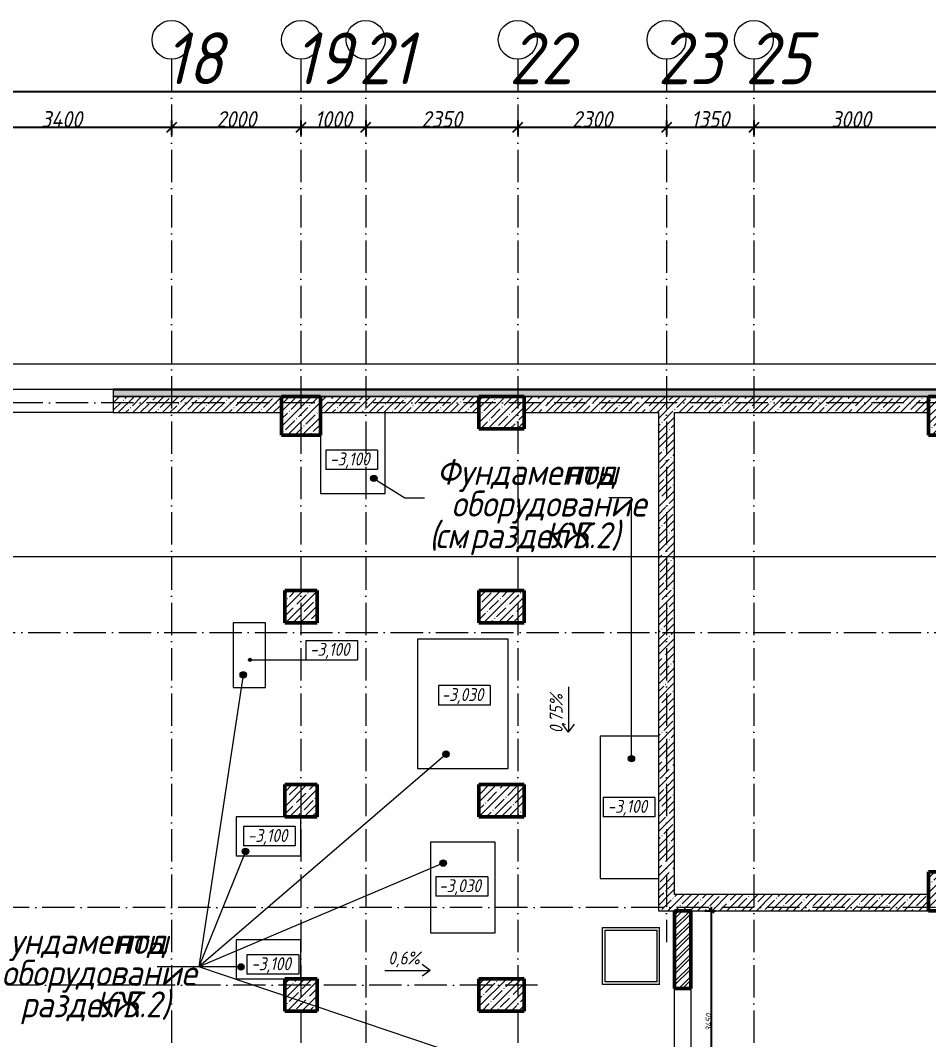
# Model space of a CAD drawing. Header units: millimetres. Extents: x -12989 to 629078, y -109036 to 555275.
# Drawn here: x 538253 to 552289, y 503868 to 519621 of the extents above; entities that cross this region are included whole.
import ezdxf

# ---------------------------------------------------------------- set-up
doc = ezdxf.new("R2010")
doc.units = ezdxf.units.MM
doc.linetypes.add('50_200_ШТРИХ_1Т_ш5_п1_п1_', pattern=[700, 500, -100, 0, -100])
for name, color, linetype, lineweight in [('A-____-____-DIMS', 7, 'Continuous', 9), ('A-FLOR-____-OTLN', 7, 'Continuous', 9), ('A-WALL-____-MCUT', 7, 'Continuous', 13), ('A-WALL-____-MCUT-1', 7, 'Continuous', 9), ('A-WALL-____-MCUT-2', 7, 'Continuous', 50), ('A-WALL-____-MCUT-3', 7, 'Continuous', 9), ('A-WALL-____-OTLN', 7, 'Continuous', 9), ('A-WALL-____-PATT-1', 7, 'Continuous', 9), ('A-WALL-FNSH-MCUT-1', 7, 'Continuous', 9), ('G-____-____-DIMS', 7, 'Continuous', 9), ('G-____-____-TEXT', 7, 'Continuous', 9), ('S-COLS-____-MCUT', 7, 'Continuous', 50), ('S-COLS-____-OTLN', 7, 'Continuous', 9), ('S-GRID-____-IDEN', 7, 'Continuous', 9), ('S-GRID-____-OTLN-1', 7, '50_200_ШТРИХ_1Т_ш5_п1_п1_', 9)]:
    doc.layers.add(name, color=color, linetype=linetype, lineweight=lineweight)
for name, color, linetype, lineweight, true_color in [('A-WALL-____-OTLN-1', 7, 'Continuous', 9, 0x800000), ('A-WALL-____-PATT-2', 7, 'Continuous', 9, 0x787878), ('G-____-____-SYMB-1', 9, 'Continuous', 9, 0x808080)]:
    doc.layers.add(name, color=color, linetype=linetype, lineweight=lineweight, true_color=true_color)
doc.styles.add('ISOCPEUR_I', font='isocpeui.ttf', dxfattribs={"width": 0.9, "height": 2.5})
doc.styles.add('ISOCPEUR_I_2', font='isocpeui.ttf', dxfattribs={"width": 0.85, "height": 2.3})
doc.styles.add('ISOCPEUR_I_3', font='isocpeui.ttf', dxfattribs={"width": 0.85, "height": 2.2})
doc.styles.add('ISOCPEUR_I_7', font='isocpeui.ttf', dxfattribs={"width": 0.9, "height": 90})
doc.styles.add('ISOCPEUR_I_9', font='isocpeui.ttf', dxfattribs={"width": 0.9, "height": 250})
doc.dimstyles.new('ISO-1_8_0_9К_СРЕДНИЙ_Кладочные', dxfattribs={"dimscale": 304.8, "dimtxt": 89.638306, "dimasz": 0.246063, "dimexe": 0.19685, "dimexo": 0, "dimgap": 0, "dimtad": 1, "dimdec": 3, "dimrnd": 0.001, "dimdsep": 46, "dimtxsty": 'ISOCPEUR_I_7', "dimblk1": 'OBLIQUE', "dimblk2": 'OBLIQUE', "dimsah": 1, "dimcen": 0.09, "dimdle": 0.19685, "dimazin": 0, "dimtfac": 1, "dimtdec": 4, "dimtix": 1, "dimtmove": 2, "dimatfit": 3, "dimfxl": 1, "dimtvp": 1, "dimtolj": 1, "dimtzin": 0, "dimarcsym": 2})
doc.dimstyles.new('ISO-2_5_0_9К_БОЛЬШОЙ_ОСИ', dxfattribs={"dimscale": 304.8, "dimtxt": 248.995294, "dimasz": 0.492126, "dimexe": 0.393701, "dimexo": 0, "dimgap": 0, "dimtad": 1, "dimdec": 0, "dimzin": 0, "dimdsep": 46, "dimtxsty": 'ISOCPEUR_I_9', "dimblk1": 'OBLIQUE', "dimblk2": 'OBLIQUE', "dimsah": 1, "dimcen": 0.09, "dimdle": 0.393701, "dimazin": 0, "dimtfac": 1, "dimtdec": 4, "dimtix": 1, "dimtmove": 0, "dimatfit": 3, "dimfxl": 1, "dimtvp": 1, "dimtolj": 1, "dimtzin": 0, "dimarcsym": 2})
doc.dimstyles.new('ISO-2_5_0_9К_БОЛЬШОЙ_ОСИ_2', dxfattribs={"dimscale": 304.8, "dimtxt": 248.995294, "dimasz": 0.492126, "dimexe": 0.393701, "dimexo": 0, "dimgap": 0, "dimtad": 1, "dimdec": 0, "dimzin": 0, "dimdsep": 46, "dimtxsty": 'ISOCPEUR_I_9', "dimblk1": 'OBLIQUE', "dimblk2": 'OBLIQUE', "dimsah": 1, "dimcen": 0.09, "dimdle": 0.393701, "dimazin": 0, "dimtfac": 1, "dimtdec": 4, "dimtix": 1, "dimtmove": 2, "dimatfit": 3, "dimfxl": 1, "dimtvp": 1, "dimtolj": 1, "dimtzin": 0, "dimarcsym": 2})
pattern_1 = [(45, (513638.8, 428127.92), (-114.04925, 114.04925), []), (45, (513752.85, 428127.92), (-114.04925, 114.04925), [201.612, -40.322, 3.353, -36.97])]

# ---------------------------------------------------------------- blocks, each defined once
blk = doc.blocks.new('BSC_Колонна _Прямоугольная - 500х700-V4-АР1_Кладочный план подвала в осях 1-64_Ю-ЯЯ')
at = {"layer": 'S-COLS-____-OTLN'}
h = blk.add_hatch(dxfattribs=at)
h.set_pattern_fill('FP_9', color=256, style=0, pattern_type=2)
h.set_pattern_definition([(315, (-85431.04, 32050), (114.04925, 114.04925), []), (315, (-85431.04, 31935.95), (114.04925, 114.04925), [201.613, -40.323, 3.353, -36.97])])
h.paths.add_polyline_path([(-250, 350), (-250, -350), (250, -350), (250, 350)], flags=0)
at = {"layer": 'S-COLS-____-MCUT'}
for p, q in [((250, 350), (-250, 350)), ((-250, 350), (-250, -350)), ((250, -350), (250, 350)), ((-250, -350), (250, -350))]:
    blk.add_line(p, q, dxfattribs=at)
blk = doc.blocks.new('BSC_Колонна _Прямоугольная - 500х700-V65-АР1_Кладочный план подвала в осях 1-64_Ю-ЯЯ')
at = {"layer": 'S-COLS-____-OTLN'}
h = blk.add_hatch(dxfattribs=at)
h.set_pattern_fill('FP_79', color=256, style=0, pattern_type=2)
h.set_pattern_definition([(315, (-76431.04, 32050), (114.04925, 114.04925), []), (315, (-76431.04, 31935.95), (114.04925, 114.04925), [201.613, -40.323, 3.353, -36.97])])
h.paths.add_polyline_path([(-250, 250), (-250, -350), (250, -350), (250, 350), (-250, 350)], flags=0)
at = {"layer": 'S-COLS-____-MCUT'}
for p, q in [((250, 350), (-250, 350)), ((-250, 350), (-250, -350)), ((250, -350), (250, 350)), ((-250, -350), (250, -350))]:
    blk.add_line(p, q, dxfattribs=at)
blk = doc.blocks.new('BSC_Колонна _Прямоугольная - 500х700-V66-АР1_Кладочный план подвала в осях 1-64_Ю-ЯЯ')
at = {"layer": 'S-COLS-____-OTLN'}
h = blk.add_hatch(dxfattribs=at)
h.set_pattern_fill('FP_80', color=256, style=0, pattern_type=2)
h.set_pattern_definition([(315, (-79431.04, 32050), (114.04925, 114.04925), []), (315, (-79431.04, 31935.95), (114.04925, 114.04925), [201.613, -40.323, 3.353, -36.97])])
h.paths.add_polyline_path([(-250, 350), (-250, -350), (250, -350), (250, 350)], flags=0)
at = {"layer": 'S-COLS-____-MCUT'}
for p, q in [((250, 350), (-250, 350)), ((-250, 350), (-250, -350)), ((250, -350), (250, 350)), ((-250, -350), (250, -350))]:
    blk.add_line(p, q, dxfattribs=at)
blk = doc.blocks.new('BSC_Колонна _Прямоугольная - 500х700-V67-АР1_Кладочный план подвала в осях 1-64_Ю-ЯЯ')
at = {"layer": 'S-COLS-____-OTLN'}
h = blk.add_hatch(dxfattribs=at)
h.set_pattern_fill('FP_81', color=256, style=0, pattern_type=2)
h.set_pattern_definition([(315, (-82431.04, 32050), (114.04925, 114.04925), []), (315, (-82431.04, 31935.95), (114.04925, 114.04925), [201.613, -40.323, 3.353, -36.97])])
h.paths.add_polyline_path([(-250, 350), (-250, -350), (250, -350), (250, 350)], flags=0)
at = {"layer": 'S-COLS-____-MCUT'}
for p, q in [((250, 350), (-250, 350)), ((-250, 350), (-250, -350)), ((250, -350), (250, 350)), ((-250, -350), (250, -350))]:
    blk.add_line(p, q, dxfattribs=at)
blk = doc.blocks.new('BSC_Колонна _Прямоугольная - 600х600-V71-АР1_Кладочный план подвала в осях 1-64_Ю-ЯЯ')
at = {"layer": 'S-COLS-____-OTLN'}
h = blk.add_hatch(dxfattribs=at)
h.set_pattern_fill('FP_86', color=256, style=0, pattern_type=2)
h.set_pattern_definition([(45, (-38950, -85381.04), (-114.04925, 114.04925), []), (45, (-38835.95, -85381.04), (-114.04925, 114.04925), [201.613, -40.323, 3.353, -36.97])])
h.paths.add_polyline_path([(-300, -300), (300, -300), (300, 300), (-300, 300)], flags=0)
at = {"layer": 'S-COLS-____-MCUT'}
for p, q in [((300, 300), (-300, 300)), ((-300, 300), (-300, -300)), ((300, -300), (300, 300)), ((-300, -300), (300, -300))]:
    blk.add_line(p, q, dxfattribs=at)
blk = doc.blocks.new('BSC_Колонна _Прямоугольная - 600х600-V75-АР1_Кладочный план подвала в осях 1-64_Ю-ЯЯ')
at = {"layer": 'S-COLS-____-OTLN'}
h = blk.add_hatch(dxfattribs=at)
h.set_pattern_fill('FP_90', color=256, style=0, pattern_type=2)
h.set_pattern_definition([(45, (-38950, -78031.04), (-114.04925, 114.04925), []), (45, (-38835.95, -78031.04), (-114.04925, 114.04925), [201.613, -40.323, 3.353, -36.97])])
h.paths.add_polyline_path([(-300, -300), (300, -300), (300, 300), (-300, 300)], flags=0)
at = {"layer": 'S-COLS-____-MCUT'}
for p, q in [((300, 300), (-300, 300)), ((-300, 300), (-300, -300)), ((300, -300), (300, 300)), ((-300, -300), (300, -300))]:
    blk.add_line(p, q, dxfattribs=at)
blk = doc.blocks.new('BSC_Колонна _Прямоугольная - 500х500-V176-АР1_Кладочный план подвала в осях 1-64_Ю-ЯЯ')
at = {"layer": 'S-COLS-____-OTLN'}
h = blk.add_hatch(dxfattribs=at)
h.set_pattern_fill('FP_195', color=256, style=0, pattern_type=2)
h.set_pattern_definition([(45, (-28950, -82431.04), (-114.04925, 114.04925), []), (45, (-28835.95, -82431.04), (-114.04925, 114.04925), [201.613, -40.323, 3.353, -36.97])])
h.paths.add_polyline_path([(-250, -250), (250, -250), (250, 250), (-250, 250)], flags=0)
at = {"layer": 'S-COLS-____-MCUT'}
for p, q in [((250, 250), (-250, 250)), ((-250, 250), (-250, -250)), ((250, -250), (250, 250)), ((-250, -250), (250, -250))]:
    blk.add_line(p, q, dxfattribs=at)
blk = doc.blocks.new('Ось сетки - Круг_Ø6_00__ISO-2_5_0_9K_-25732049-АР1_Кладочный план подвала в осях 1-64_Ю-ЯЯ')
at = {"layer": 'S-GRID-____-IDEN'}
blk.add_circle((0, 0), 3, dxfattribs=at)
blk = doc.blocks.new('_Oblique')
at = {"color": 0, "linetype": 'ByBlock', "lineweight": -2}
blk.add_line((-0.5, -0.5), (0.5, 0.5), dxfattribs=at)
blk = doc.blocks.new('*D6557')
at = {"layer": 'A-____-____-DIMS', "color": 0, "lineweight": -2, "transparency": 16777216}
for p, q in [((537069, 517968), (540709, 517968)), ((537189, 518074), (537189, 517848)), ((540589, 518074), (540589, 517848))]:
    blk.add_line(p, q, dxfattribs=at)
at = {"layer": 'Defpoints', "color": 0, "transparency": 16777216}
for p in [(537189, 518074), (540589, 518074), (540589, 517968)]:
    blk.add_point(p, dxfattribs=at)
at = {"layer": 'A-____-____-DIMS', "color": 0, "lineweight": -2, "transparency": 16777216, "xscale": 150, "yscale": 150, "zscale": 150, "rotation": 180}
blk.add_blockref('_Oblique', (537189, 517968), dxfattribs=at)
at = {"layer": 'A-____-____-DIMS', "color": 0, "lineweight": -2, "transparency": 16777216, "xscale": 150, "yscale": 150, "zscale": 150}
blk.add_blockref('_Oblique', (540589, 517968), dxfattribs=at)
at = {"layer": 'A-____-____-DIMS', "color": 0, "transparency": 16777216, "insert": (538889, 518093), "char_height": 250, "width": 781.46, "attachment_point": 5, "style": 'ISOCPEUR_I_9'}
blk.add_mtext('\\A1;3400', dxfattribs=at)
blk = doc.blocks.new('*D6558')
at = {"layer": 'A-____-____-DIMS', "color": 0, "lineweight": -2, "transparency": 16777216}
for p, q in [((540469, 517968), (542709, 517968)), ((540589, 518074), (540589, 517848)), ((542589, 518074), (542589, 517848))]:
    blk.add_line(p, q, dxfattribs=at)
at = {"layer": 'Defpoints', "color": 0, "transparency": 16777216}
for p in [(540589, 518074), (542589, 518074), (542589, 517968)]:
    blk.add_point(p, dxfattribs=at)
at = {"layer": 'A-____-____-DIMS', "color": 0, "lineweight": -2, "transparency": 16777216, "xscale": 150, "yscale": 150, "zscale": 150, "rotation": 180}
blk.add_blockref('_Oblique', (540589, 517968), dxfattribs=at)
at = {"layer": 'A-____-____-DIMS', "color": 0, "lineweight": -2, "transparency": 16777216, "xscale": 150, "yscale": 150, "zscale": 150}
blk.add_blockref('_Oblique', (542589, 517968), dxfattribs=at)
at = {"layer": 'A-____-____-DIMS', "color": 0, "transparency": 16777216, "insert": (541589, 518093), "char_height": 250, "width": 758.48, "attachment_point": 5, "style": 'ISOCPEUR_I_9'}
blk.add_mtext('\\A1;2000', dxfattribs=at)
blk = doc.blocks.new('*D6559')
at = {"layer": 'A-____-____-DIMS', "color": 0, "lineweight": -2, "transparency": 16777216}
for p, q in [((542469, 517968), (543709, 517968)), ((542589, 518074), (542589, 517848)), ((543589, 518074), (543589, 517848))]:
    blk.add_line(p, q, dxfattribs=at)
at = {"layer": 'Defpoints', "color": 0, "transparency": 16777216}
for p in [(542589, 518074), (543589, 518074), (543589, 517968)]:
    blk.add_point(p, dxfattribs=at)
at = {"layer": 'A-____-____-DIMS', "color": 0, "lineweight": -2, "transparency": 16777216, "xscale": 150, "yscale": 150, "zscale": 150, "rotation": 180}
blk.add_blockref('_Oblique', (542589, 517968), dxfattribs=at)
at = {"layer": 'A-____-____-DIMS', "color": 0, "lineweight": -2, "transparency": 16777216, "xscale": 150, "yscale": 150, "zscale": 150}
blk.add_blockref('_Oblique', (543589, 517968), dxfattribs=at)
at = {"layer": 'A-____-____-DIMS', "color": 0, "transparency": 16777216, "insert": (543089, 518093), "char_height": 250, "width": 701.02, "attachment_point": 5, "style": 'ISOCPEUR_I_9'}
blk.add_mtext('\\A1;1000', dxfattribs=at)
blk = doc.blocks.new('*D6560')
at = {"layer": 'A-____-____-DIMS', "color": 0, "lineweight": -2, "transparency": 16777216}
for p, q in [((543469, 517968), (546059, 517968)), ((543589, 518074), (543589, 517848)), ((545939, 518074), (545939, 517848))]:
    blk.add_line(p, q, dxfattribs=at)
at = {"layer": 'Defpoints', "color": 0, "transparency": 16777216}
for p in [(543589, 518074), (545939, 518074), (545939, 517968)]:
    blk.add_point(p, dxfattribs=at)
at = {"layer": 'A-____-____-DIMS', "color": 0, "lineweight": -2, "transparency": 16777216, "xscale": 150, "yscale": 150, "zscale": 150, "rotation": 180}
blk.add_blockref('_Oblique', (543589, 517968), dxfattribs=at)
at = {"layer": 'A-____-____-DIMS', "color": 0, "lineweight": -2, "transparency": 16777216, "xscale": 150, "yscale": 150, "zscale": 150}
blk.add_blockref('_Oblique', (545939, 517968), dxfattribs=at)
at = {"layer": 'A-____-____-DIMS', "color": 0, "transparency": 16777216, "insert": (544764, 518093), "char_height": 250, "width": 758.48, "attachment_point": 5, "style": 'ISOCPEUR_I_9'}
blk.add_mtext('\\A1;2350', dxfattribs=at)
blk = doc.blocks.new('*D6561')
at = {"layer": 'A-____-____-DIMS', "color": 0, "lineweight": -2, "transparency": 16777216}
for p, q in [((545819, 517968), (548359, 517968)), ((545939, 518074), (545939, 517848)), ((548239, 518074), (548239, 517848))]:
    blk.add_line(p, q, dxfattribs=at)
at = {"layer": 'Defpoints', "color": 0, "transparency": 16777216}
for p in [(545939, 518074), (548239, 518074), (548239, 517968)]:
    blk.add_point(p, dxfattribs=at)
at = {"layer": 'A-____-____-DIMS', "color": 0, "lineweight": -2, "transparency": 16777216, "xscale": 150, "yscale": 150, "zscale": 150, "rotation": 180}
blk.add_blockref('_Oblique', (545939, 517968), dxfattribs=at)
at = {"layer": 'A-____-____-DIMS', "color": 0, "lineweight": -2, "transparency": 16777216, "xscale": 150, "yscale": 150, "zscale": 150}
blk.add_blockref('_Oblique', (548239, 517968), dxfattribs=at)
at = {"layer": 'A-____-____-DIMS', "color": 0, "transparency": 16777216, "insert": (547089, 518093), "char_height": 250, "width": 758.48, "attachment_point": 5, "style": 'ISOCPEUR_I_9'}
blk.add_mtext('\\A1;2300', dxfattribs=at)
blk = doc.blocks.new('*D6562')
at = {"layer": 'A-____-____-DIMS', "color": 0, "lineweight": -2, "transparency": 16777216}
for p, q in [((548119, 517968), (549709, 517968)), ((548239, 518074), (548239, 517848)), ((549589, 518074), (549589, 517848))]:
    blk.add_line(p, q, dxfattribs=at)
at = {"layer": 'Defpoints', "color": 0, "transparency": 16777216}
for p in [(548239, 518074), (549589, 518074), (549589, 517968)]:
    blk.add_point(p, dxfattribs=at)
at = {"layer": 'A-____-____-DIMS', "color": 0, "lineweight": -2, "transparency": 16777216, "xscale": 150, "yscale": 150, "zscale": 150, "rotation": 180}
blk.add_blockref('_Oblique', (548239, 517968), dxfattribs=at)
at = {"layer": 'A-____-____-DIMS', "color": 0, "lineweight": -2, "transparency": 16777216, "xscale": 150, "yscale": 150, "zscale": 150}
blk.add_blockref('_Oblique', (549589, 517968), dxfattribs=at)
at = {"layer": 'A-____-____-DIMS', "color": 0, "transparency": 16777216, "insert": (548914, 518093), "char_height": 250, "width": 701.02, "attachment_point": 5, "style": 'ISOCPEUR_I_9'}
blk.add_mtext('\\A1;1350', dxfattribs=at)
blk = doc.blocks.new('*D6563')
at = {"layer": 'A-____-____-DIMS', "color": 0, "lineweight": -2, "transparency": 16777216}
for p, q in [((549469, 517968), (552709, 517968)), ((549589, 518074), (549589, 517848)), ((552589, 518074), (552589, 517848))]:
    blk.add_line(p, q, dxfattribs=at)
at = {"layer": 'Defpoints', "color": 0, "transparency": 16777216}
for p in [(549589, 518074), (552589, 518074), (552589, 517968)]:
    blk.add_point(p, dxfattribs=at)
at = {"layer": 'A-____-____-DIMS', "color": 0, "lineweight": -2, "transparency": 16777216, "xscale": 150, "yscale": 150, "zscale": 150, "rotation": 180}
blk.add_blockref('_Oblique', (549589, 517968), dxfattribs=at)
at = {"layer": 'A-____-____-DIMS', "color": 0, "lineweight": -2, "transparency": 16777216, "xscale": 150, "yscale": 150, "zscale": 150}
blk.add_blockref('_Oblique', (552589, 517968), dxfattribs=at)
at = {"layer": 'A-____-____-DIMS', "color": 0, "transparency": 16777216, "insert": (551089, 518093), "char_height": 250, "width": 758.48, "attachment_point": 5, "style": 'ISOCPEUR_I_9'}
blk.add_mtext('\\A1;3000', dxfattribs=at)
blk = doc.blocks.new('*D6587')
at = {"layer": 'A-____-____-DIMS', "color": 0, "lineweight": -2, "transparency": 16777216}
for p, q in [((511289, 518627), (511289, 518401)), ((614789, 518627), (614789, 518401)), ((511169, 518521), (562522, 518521)), ((614909, 518521), (563401, 518521))]:
    blk.add_line(p, q, dxfattribs=at)
at = {"layer": 'Defpoints', "color": 0, "transparency": 16777216}
for p in [(511289, 518627), (614789, 518627), (614789, 518521)]:
    blk.add_point(p, dxfattribs=at)
at = {"layer": 'A-____-____-DIMS', "color": 0, "lineweight": -2, "transparency": 16777216, "xscale": 150, "yscale": 150, "zscale": 150, "rotation": 180}
blk.add_blockref('_Oblique', (511289, 518521), dxfattribs=at)
at = {"layer": 'A-____-____-DIMS', "color": 0, "lineweight": -2, "transparency": 16777216, "xscale": 150, "yscale": 150, "zscale": 150}
blk.add_blockref('_Oblique', (614789, 518521), dxfattribs=at)
at = {"layer": 'A-____-____-DIMS', "color": 0, "transparency": 16777216, "insert": (562422, 518847), "char_height": 250, "width": 1080.26, "attachment_point": 1, "line_spacing_factor": 1.149209, "style": 'ISOCPEUR_I_9'}
blk.add_mtext('\\A1;103500', dxfattribs=at)
blk = doc.blocks.new('*D6674')
at = {"layer": 'A-____-____-DIMS', "color": 0, "lineweight": -2, "transparency": 16777216}
for p, q in [((548829, 505859), (548995, 505859)), ((548935, 502349), (548935, 505919)), ((548364, 502409), (548995, 502409))]:
    blk.add_line(p, q, dxfattribs=at)
at = {"layer": 'Defpoints', "color": 0, "transparency": 16777216}
for p in [(548829, 505859), (548935, 505859), (548364, 502409)]:
    blk.add_point(p, dxfattribs=at)
at = {"layer": 'A-____-____-DIMS', "color": 0, "lineweight": -2, "transparency": 16777216, "xscale": 75, "yscale": 75, "zscale": 75}
for p, rotation in [((548935, 505859), 90), ((548935, 502409), 270)]:
    blk.add_blockref('_Oblique', p, dxfattribs=dict(at, rotation=rotation))
at = {"layer": 'A-____-____-DIMS', "color": 0, "transparency": 16777216, "insert": (548890, 504134), "char_height": 90, "width": 562.65, "attachment_point": 5, "rotation": 90, "style": 'ISOCPEUR_I_7'}
blk.add_mtext('\\A1;3450', dxfattribs=at)
blk = doc.blocks.new('Высотные отметки - 9_5х3_5_h_-17668430-АР1_Кладочный план подвала в осях 1-64_Ю-ЯЯ')
at = {"layer": 'G-____-____-DIMS'}
for p, q in [((-4, 3), (-4, 0)), ((4, 3), (-4, 3)), ((4, 3), (4, 0)), ((4, 0), (-4, 0))]:
    blk.add_line(p, q, dxfattribs=at)

msp = doc.modelspace()

# ---------------------------------------------------------------- hatches: boundary and pattern name
at = {"layer": 'A-WALL-____-PATT-1'}
h = msp.add_hatch(dxfattribs=at)
h.set_pattern_fill('FP_54', color=256, style=0, pattern_type=2)
h.set_pattern_definition([(0, (513638.804, 428127.92), (120.967, 69.841), [80.645, -161.29]), (120, (513638.804, 428127.92), (-120.96808, 69.84086), [80.645, -161.29]), (60, (513638.804, 428127.92), (-8e-05, 139.68186), [0, -161.29, 80.645, 0])])
h.paths.add_polyline_path([(614890.8036, 513810.9591), (614890.8036, 513910.9591), (539688.8036, 513910.9591), (539688.8036, 513810.9591), (614888.8036, 513810.9591)], flags=0)
h.paths.add_polyline_path([(538088.8036, 513810.9591), (538088.8036, 513910.9591), (511186.8036, 513910.9591), (511186.8036, 513810.9591), (534834.3188, 513810.9591)], flags=0)
h = msp.add_hatch(dxfattribs=at)
h.set_pattern_fill('FP_1', color=256, style=0, pattern_type=2)
h.set_pattern_definition(pattern_1)
h.paths.add_polyline_path([(542288.8036, 513558.9591), (542288.8036, 513808.9591), (539688.8036, 513808.9591), (539688.8036, 513558.9591), (541904.1862, 513558.9591)], flags=0)
h.paths.add_polyline_path([(537338.8036, 513558.9591), (538088.8036, 513558.9591), (538088.8036, 513808.9591), (537338.8036, 513808.9591)], flags=0)
h = msp.add_hatch(dxfattribs=at)
h.set_pattern_fill('FP_1', color=256, style=0, pattern_type=2)
h.set_pattern_definition(pattern_1)
h.paths.add_polyline_path([(542888.8036, 513558.9591), (545338.8036, 513558.9591), (545338.8036, 513808.9591), (542888.8036, 513808.9591)], flags=0)
h = msp.add_hatch(dxfattribs=at)
h.set_pattern_fill('FP_1', color=256, style=0, pattern_type=2)
h.set_pattern_definition(pattern_1)
h.paths.add_polyline_path([(548113.8036, 513558.9591), (548113.8036, 513808.9591), (546038.8036, 513808.9591), (546038.8036, 513558.9591)], flags=0)
h = msp.add_hatch(dxfattribs=at)
h.set_pattern_fill('FP_1', color=256, style=0, pattern_type=2)
h.set_pattern_definition(pattern_1)
h.paths.add_polyline_path([(548363.8036, 506108.9591), (548363.8036, 513808.9591), (548113.8036, 513808.9591), (548113.8036, 506108.9591)], flags=0)
h = msp.add_hatch(dxfattribs=at)
h.set_pattern_fill('FP_1', color=256, style=0, pattern_type=2)
h.set_pattern_definition(pattern_1)
h.paths.add_polyline_path([(548363.8036, 513558.9591), (552288.8036, 513558.9591), (552288.8036, 513808.9591), (548363.8036, 513808.9591)], flags=0)
h = msp.add_hatch(dxfattribs=at)
h.set_pattern_fill('FP_1', color=256, style=0, pattern_type=2)
h.set_pattern_definition(pattern_1)
h.paths.add_polyline_path([(552288.8036, 505858.9591), (552288.8036, 506108.9591), (548113.8036, 506108.9591), (548113.8036, 505858.9591), (548974.0536, 505858.9591)], flags=0)
at = {"layer": 'A-WALL-____-PATT-2'}
h = msp.add_hatch(dxfattribs=at)
h.set_pattern_fill('FP_53', color=256, style=0, pattern_type=2)
h.set_pattern_definition([(45, (513638.8, 428127.92), (-85.53659, 85.53659), []), (45, (513695.83, 428127.92), (-85.53659, 85.53659), [])])
h.paths.add_polyline_path([(548363.8036, 502408.9591), (548613.8036, 502408.9591), (548613.8036, 503558.9591), (548363.8036, 503558.9591)], flags=0)
h.paths.add_polyline_path([(548613.8036, 504658.9591), (548613.8036, 505858.9591), (548363.8036, 505858.9591), (548363.8036, 504658.9591)], flags=0)
at = {"layer": 'G-____-____-DIMS'}
h = msp.add_hatch(color=256, dxfattribs=at)
edge = h.paths.add_edge_path(flags=0)
edge.add_arc((541800.6688, 509737.7716), 25, 0, 360)
at = {"layer": 'G-____-____-TEXT'}
h = msp.add_hatch(color=256, dxfattribs=at)
edge = h.paths.add_edge_path(flags=0)
edge.add_arc((543715.864, 512542.8279), 50, 0, 360)
h = msp.add_hatch(color=256, dxfattribs=at)
edge = h.paths.add_edge_path(flags=0)
edge.add_arc((541697.17, 509504.6699), 50, 0, 360)
h = msp.add_hatch(color=256, dxfattribs=at)
edge = h.paths.add_edge_path(flags=0)
edge.add_arc((544830.3218, 508279.1698), 50, 0, 360)
h = msp.add_hatch(color=256, dxfattribs=at)
edge = h.paths.add_edge_path(flags=0)
edge.add_arc((547695.7281, 508209.9416), 50, 0, 360)
h = msp.add_hatch(color=256, dxfattribs=at)
edge = h.paths.add_edge_path(flags=0)
edge.add_arc((541731.6285, 506777.4022), 50, 0, 360)
h = msp.add_hatch(color=256, dxfattribs=at)
edge = h.paths.add_edge_path(flags=0)
edge.add_arc((544787.1896, 506596.8991), 50, 0, 360)
h = msp.add_hatch(color=256, dxfattribs=at)
edge = h.paths.add_edge_path(flags=0)
edge.add_arc((541662.0679, 504990.782), 50, 0, 360)
at = {"layer": 'S-COLS-____-OTLN'}
h = msp.add_hatch(dxfattribs=at)
h.set_pattern_fill('FP_1', color=256, style=0, pattern_type=2)
h.set_pattern_definition(pattern_1)
h.paths.add_polyline_path([(542288.8036, 513208.9591), (542888.8036, 513208.9591), (542888.8036, 513808.9591), (542288.8036, 513808.9591)], flags=0)
h = msp.add_hatch(dxfattribs=at)
h.set_pattern_fill('FP_1', color=256, style=0, pattern_type=2)
h.set_pattern_definition(pattern_1)
h.paths.add_polyline_path([(542338.8036, 507308.9591), (542838.8036, 507308.9591), (542838.8036, 507808.9591), (542338.8036, 507808.9591)], flags=0)
h = msp.add_hatch(dxfattribs=at)
h.set_pattern_fill('FP_1', color=256, style=0, pattern_type=2)
h.set_pattern_definition(pattern_1)
h.paths.add_polyline_path([(542338.8036, 504308.9591), (542838.8036, 504308.9591), (542838.8036, 504808.9591), (542338.8036, 504808.9591), (542338.8036, 504725.9971)], flags=0)

# ---------------------------------------------------------------- linework, layer by layer
at = {"layer": 'A-FLOR-____-OTLN'}
for p, q in [((563788.8036, 514308.9591), (510688.8036, 514308.9591)), ((543888.8036, 512308.9591), (543888.8036, 513558.9591)), ((542888.8036, 513208.9591), (542888.8036, 512308.9591)), ((542888.8036, 512308.9591), (543888.8036, 512308.9591)), ((542038.8036, 510308.9591), (541538.8036, 510308.9591)), ((541538.8036, 510308.9591), (541538.8036, 509308.9591)), ((542038.8036, 509308.9591), (542038.8036, 510308.9591)), ((544388.8036, 510058.9591), (544388.8036, 508058.9591)), ((545788.8036, 510058.9591), (544388.8036, 510058.9591)), ((545788.8036, 508058.9591), (545788.8036, 510058.9591)), ((541538.8036, 509308.9591), (542038.8036, 509308.9591)), ((548113.8036, 508558.9591), (547213.8036, 508558.9591)), ((547213.8036, 508558.9591), (547213.8036, 506358.9591)), ((544388.8036, 508058.9591), (545788.8036, 508058.9591)), ((542338.8036, 507308.9591), (541588.8036, 507308.9591)), ((541588.8036, 507308.9591), (541588.8036, 506708.9591)), ((542588.8036, 506708.9591), (542588.8036, 507308.9591)), ((544588.8036, 506918.9591), (544588.8036, 505518.9591)), ((545588.8036, 506918.9591), (544588.8036, 506918.9591)), ((545588.8036, 505518.9591), (545588.8036, 506918.9591)), ((541588.8036, 506708.9591), (542588.8036, 506708.9591)), ((547213.8036, 506358.9591), (548113.8036, 506358.9591)), ((544588.8036, 505518.9591), (545588.8036, 505518.9591)), ((547248.8036, 505598.9591), (548128.8036, 505598.9591)), ((547248.8036, 504718.9591), (547248.8036, 505598.9591)), ((547288.8036, 505558.9591), (548088.8036, 505558.9591)), ((547288.8036, 504758.9591), (547288.8036, 505558.9591)), ((548088.8036, 505558.9591), (548088.8036, 504758.9591)), ((548128.8036, 504718.9591), (548128.8036, 505598.9591)), ((542588.8036, 505408.9591), (541588.8036, 505408.9591)), ((541588.8036, 505408.9591), (541588.8036, 504808.9591)), ((542588.8036, 504808.9591), (542588.8036, 505408.9591)), ((541588.8036, 504808.9591), (542338.8036, 504808.9591)), ((548088.8036, 504758.9591), (547288.8036, 504758.9591)), ((548128.8036, 504718.9591), (547248.8036, 504718.9591))]:
    msp.add_line(p, q, dxfattribs=at)
at = {"layer": 'A-WALL-____-MCUT'}
for p, q in [((614998.8036, 513918.9591), (539688.8036, 513918.9591)), ((539688.8036, 513918.9591), (539688.8036, 513910.9591)), ((539688.8036, 513910.9591), (614990.8036, 513910.9591))]:
    msp.add_line(p, q, dxfattribs=at)
at = {"layer": 'A-WALL-____-MCUT-1'}
for p, q in [((539688.8036, 513808.9591), (542288.8036, 513808.9591)), ((539688.8036, 513808.9591), (539688.8036, 513558.9591)), ((542288.8036, 513808.9591), (539688.8036, 513808.9591)), ((542288.8036, 513558.9591), (542288.8036, 513808.9591)), ((545338.8036, 513808.9591), (542888.8036, 513808.9591)), ((542888.8036, 513808.9591), (542888.8036, 513558.9591)), ((552288.8036, 513808.9591), (546038.8036, 513808.9591)), ((539688.8036, 513558.9591), (542288.8036, 513558.9591)), ((542888.8036, 513558.9591), (545338.8036, 513558.9591)), ((546038.8036, 513558.9591), (548113.8036, 513558.9591)), ((548113.8036, 513558.9591), (548113.8036, 505858.9591)), ((548363.8036, 506108.9591), (548363.8036, 513558.9591)), ((548363.8036, 513558.9591), (552288.8036, 513558.9591)), ((552288.8036, 506108.9591), (548363.8036, 506108.9591)), ((548113.8036, 505858.9591), (552288.8036, 505858.9591))]:
    msp.add_line(p, q, dxfattribs=at)
at = {"layer": 'A-WALL-____-MCUT-2'}
for p, q in [((548363.8036, 505858.9591), (548363.8036, 504658.9591)), ((548613.8036, 505858.9591), (548363.8036, 505858.9591)), ((548613.8036, 504658.9591), (548613.8036, 505858.9591)), ((548363.8036, 504658.9591), (548613.8036, 504658.9591))]:
    msp.add_line(p, q, dxfattribs=at)
at = {"layer": 'A-WALL-____-MCUT-3'}
for p, q in [((539688.8036, 513910.9591), (539688.8036, 513810.9591)), ((539688.8036, 513810.9591), (614890.8036, 513810.9591))]:
    msp.add_line(p, q, dxfattribs=at)
at = {"layer": 'A-WALL-____-OTLN'}
for p, q in [((538088.8036, 513918.9591), (539688.8036, 513918.9591)), ((539688.8036, 513558.9591), (538088.8036, 513558.9591))]:
    msp.add_line(p, q, dxfattribs=at)
at = {"layer": 'A-WALL-____-OTLN-1'}
for p, q in [((548363.8036, 503558.9591), (548363.8036, 504658.9591)), ((548613.8036, 504658.9591), (548613.8036, 503558.9591))]:
    msp.add_line(p, q, dxfattribs=at)
at = {"layer": 'A-WALL-FNSH-MCUT-1'}
for p, q in [((539688.8036, 513810.9591), (539688.8036, 513808.9591)), ((542288.8036, 513808.9591), (545338.8036, 513808.9591)), ((546038.8036, 513808.9591), (552288.8036, 513808.9591))]:
    msp.add_line(p, q, dxfattribs=at)
at = {"layer": 'G-____-____-DIMS'}
for p, q in [((541800.6688, 509737.7716), (542087.6385, 509737.7716)), ((542087.6385, 509737.7716), (543061.5549, 509737.7716)), ((546724.4198, 509322.1664), (546724.4198, 508622.1664)), ((546724.4198, 508622.1664), (546632.3406, 508742.1664)), ((546724.4198, 508622.1664), (546816.4991, 508742.1664)), ((543883.4576, 504938.4045), (544583.4576, 504938.4045)), ((544583.4576, 504938.4045), (544463.4576, 505030.4838)), ((544583.4576, 504938.4045), (544463.4576, 504846.3253))]:
    msp.add_line(p, q, dxfattribs=at)
msp.add_circle((541800.6688, 509737.7716), 25, dxfattribs=at)
at = {"layer": 'G-____-____-SYMB-1'}
msp.add_line((508776.7007, 511336.9697), (617769.1542, 511336.9697), dxfattribs=at)
at = {"layer": 'G-____-____-TEXT'}
for p, q in [((543715.864, 512542.8279), (544192.9324, 512240.8543)), ((544192.9324, 512240.8543), (544496.9682, 512240.8543)), ((547695.7281, 512240.8543), (547348.1009, 512240.8543)), ((547695.7281, 508209.9416), (547695.7281, 512240.8543)), ((541697.17, 509504.6699), (541008.9618, 504990.782)), ((544830.3218, 508279.1698), (541008.9618, 504990.782)), ((541731.6285, 506777.4022), (541008.9618, 504990.782)), ((544787.1896, 506596.8991), (541008.9618, 504990.782)), ((541008.9618, 504990.782), (540364.1397, 504990.782)), ((541008.9618, 504990.782), (540364.1397, 504990.782)), ((541662.0679, 504990.782), (540364.1397, 504990.782)), ((541008.9618, 504990.782), (540364.1397, 504990.782)), ((541008.9618, 504990.782), (540364.1397, 504990.782)), ((541008.9618, 504990.782), (540364.1397, 504990.782)), ((546369.0782, 503186.0913), (541008.9618, 504990.782))]:
    msp.add_line(p, q, dxfattribs=at)
for centre in [(543715.864, 512542.8279), (541697.17, 509504.6699), (544830.3218, 508279.1698), (547695.7281, 508209.9416), (541731.6285, 506777.4022), (544787.1896, 506596.8991), (541662.0679, 504990.782)]:
    msp.add_circle(centre, 50, dxfattribs=at)
at = {"layer": 'S-COLS-____-MCUT'}
for p, q in [((542888.8036, 513808.9591), (542288.8036, 513808.9591)), ((542288.8036, 513808.9591), (542288.8036, 513208.9591)), ((542888.8036, 513208.9591), (542888.8036, 513808.9591)), ((542288.8036, 513208.9591), (542888.8036, 513208.9591)), ((542838.8036, 507808.9591), (542338.8036, 507808.9591)), ((542338.8036, 507808.9591), (542338.8036, 507308.9591)), ((542838.8036, 507308.9591), (542838.8036, 507808.9591)), ((542338.8036, 507308.9591), (542838.8036, 507308.9591)), ((542838.8036, 504808.9591), (542338.8036, 504808.9591)), ((542338.8036, 504808.9591), (542338.8036, 504308.9591)), ((542838.8036, 504308.9591), (542838.8036, 504808.9591)), ((542338.8036, 504308.9591), (542838.8036, 504308.9591))]:
    msp.add_line(p, q, dxfattribs=at)
at = {"layer": 'S-GRID-____-OTLN-1'}
for p, q in [((540588.8036, 519020.7686), (540588.8036, 481019.505)), ((542588.8036, 519020.7686), (542588.8036, 494803.4009)), ((543588.8036, 519020.7686), (543588.8036, 481019.505)), ((545938.8036, 519020.7686), (545938.8036, 494803.4009)), ((548238.8036, 519020.7686), (548238.8036, 505375.2474)), ((549588.8036, 519020.7686), (549588.8036, 481019.505)), ((617713.2102, 513708.9591), (508970.0334, 513708.9591)), ((508970.0334, 510158.9591), (617713.2102, 510158.9591)), ((560793.4013, 505908.9591), (508970.0334, 505908.9591)), ((546243.8036, 504708.9591), (508970.0334, 504708.9591))]:
    msp.add_line(p, q, dxfattribs=at)

# ---------------------------------------------------------------- block references
at = {"layer": 'G-____-____-DIMS', "xscale": 99.99999999999993, "yscale": 99.99999999999993, "zscale": 99.99999999999993}
for p in [(543371.8072, 512680.4666), (545113.5042, 509039.1952), (547660.2142, 507311.2315), (542100.7621, 506861.509), (545074.6378, 506085.4167), (542154.4982, 504879.0527)]:
    msp.add_blockref('Высотные отметки - 9_5х3_5_h_-17668430-АР1_Кладочный план подвала в осях 1-64_Ю-ЯЯ', p, dxfattribs=at)
at = {"layer": 'G-____-____-DIMS', "extrusion": (0, 0, -1), "xscale": 99.99999999999993, "yscale": 99.99999999999993, "zscale": 99.99999999999993}
msp.add_blockref('Высотные отметки - 9_5х3_5_h_-17668430-АР1_Кладочный план подвала в осях 1-64_Ю-ЯЯ', (-543061.5549, 509737.7716), dxfattribs=at)
at = {"layer": 'S-COLS-____-OTLN', "rotation": 89.9999999999999}
for name, p in [('BSC_Колонна _Прямоугольная - 500х700-V4-АР1_Кладочный план подвала в осях 1-64_Ю-ЯЯ', (545688.8036, 513558.9591)), ('BSC_Колонна _Прямоугольная - 500х700-V67-АР1_Кладочный план подвала в осях 1-64_Ю-ЯЯ', (545688.8036, 510558.9591)), ('BSC_Колонна _Прямоугольная - 500х700-V66-АР1_Кладочный план подвала в осях 1-64_Ю-ЯЯ', (545688.8036, 507558.9591)), ('BSC_Колонна _Прямоугольная - 500х700-V65-АР1_Кладочный план подвала в осях 1-64_Ю-ЯЯ', (545688.8036, 504558.9591))]:
    msp.add_blockref(name, p, dxfattribs=at)
at = {"layer": 'S-COLS-____-OTLN'}
for name, p in [('BSC_Колонна _Прямоугольная - 600х600-V71-АР1_Кладочный план подвала в осях 1-64_Ю-ЯЯ', (552588.8036, 513508.9591)), ('BSC_Колонна _Прямоугольная - 500х500-V176-АР1_Кладочный план подвала в осях 1-64_Ю-ЯЯ', (542588.8036, 510558.9591)), ('BSC_Колонна _Прямоугольная - 600х600-V75-АР1_Кладочный план подвала в осях 1-64_Ю-ЯЯ', (552588.8036, 506158.9591))]:
    msp.add_blockref(name, p, dxfattribs=at)
at = {"layer": 'S-GRID-____-IDEN', "xscale": 99.99999999999993, "yscale": 99.99999999999993, "zscale": 99.99999999999993, "rotation": 180}
for p in [(540588.8036, 519320.7686), (542588.8036, 519320.7686), (543588.8036, 519320.7686), (545938.8036, 519320.7686), (548238.8036, 519320.7686), (549588.8036, 519320.7686)]:
    msp.add_blockref('Ось сетки - Круг_Ø6_00__ISO-2_5_0_9K_-25732049-АР1_Кладочный план подвала в осях 1-64_Ю-ЯЯ', p, dxfattribs=at)

# ---------------------------------------------------------------- texts
at = {"layer": 'G-____-____-DIMS', "char_height": 200, "attachment_point": 1, "line_spacing_factor": 1.149209}
for s, insert, width, style in [('-3,100', (543039.1605, 512941.7578), 798.352111, 'ISOCPEUR_I_2'), ('-3,100', (542728.9082, 509999.0627), 798.352111, 'ISOCPEUR_I_2'), ('-3,030', (544762.9304, 509300.4863), 841.377075, 'ISOCPEUR_I_2'), ('-3,100', (547327.5675, 507572.5226), 798.352111, 'ISOCPEUR_I_2'), ('-3,100', (541768.1154, 507122.8001), 798.352111, 'ISOCPEUR_I_2'), ('-3,030', (544724.064, 506346.7079), 841.377075, 'ISOCPEUR_I_2'), ('0,6%', (543938.6569, 505229.6957), 707.521631, 'ISOCPEUR_I_3'), ('-3,100', (541821.8515, 505140.3439), 798.352111, 'ISOCPEUR_I_2')]:
    msp.add_mtext(s, dxfattribs=dict(at, insert=insert, width=width, style=style))
at = {"layer": 'G-____-____-DIMS', "insert": (546433.1287, 508604.6615), "char_height": 200, "width": 882.011763, "attachment_point": 1, "rotation": 90, "line_spacing_factor": 1.149209, "style": 'ISOCPEUR_I_3'}
msp.add_mtext('0,75%', dxfattribs=at)
at = {"layer": 'G-____-____-TEXT', "char_height": 400, "attachment_point": 1, "style": 'ISOCPEUR_I'}
for s, insert, width in [('Фундаменты', (544687.4682, 512841.7085), 2215.062562), ('под', (546657.9526, 512841.7085), 606.07575), ('оборудование', (544913.6869, 512352.2293), 2445.948563), ('\\fISOCPEUR|b0|i1|c204|p34|;\\W.9;(', (544568.4057, 511862.7501), 115.443), ('КЖ', (546354.3432, 511862.7501), 505.063125), ('5.2)', (546771.0619, 511862.7501), 606.07575), ('см', (544663.6557, 511862.7501), 396.835312), ('раздел', (545205.3901, 511862.7501), 1219.366687), ('. ', (544991.0776, 511862.7501), 259.74675), ('Фундаменты', (537735.7657, 505591.6362), 2215.062562), ('под', (539706.25, 505591.6362), 606.07575), ('оборудование', (537961.9844, 505102.157), 2445.948563), ('КЖ', (539402.6407, 504612.6778), 505.063125), ('5.2)', (539819.3594, 504612.6778), 606.07575), ('раздел', (538253.6875, 504612.6778), 1219.366687)]:
    msp.add_mtext(s, dxfattribs=dict(at, insert=insert, width=width))
at = {"layer": 'S-GRID-____-IDEN', "char_height": 800, "attachment_point": 1, "style": 'ISOCPEUR_I'}
for s, insert, width in [('18', (540478.2819, 519434.7022), 346.329), ('19', (542478.2819, 519434.7022), 346.329), ('21', (543478.2819, 519434.7022), 346.329), ('22', (545804.4319, 519434.7022), 404.0505), ('23', (548104.4319, 519434.7022), 404.0505), ('25', (549454.4319, 519434.7022), 404.0505)]:
    msp.add_mtext(s, dxfattribs=dict(at, insert=insert, width=width))

# ---------------------------------------------------------------- dimensions: what is measured, and where the dimension line sits
at = {"layer": 'A-____-____-DIMS'}
dim = msp.add_linear_dim(base=(614788.8036, 518520.5857), p1=(511288.8036, 518626.6518), p2=(614788.8036, 518626.6518), dimstyle='ISO-2_5_0_9К_БОЛЬШОЙ_ОСИ_2', override={"dimtxt": 400, "dimpost": '<>', "dimfxl": 103500}, dxfattribs=at)
dim.commit()
dim.dimension.update_dxf_attribs({"geometry": '*D6587', "text_midpoint": (562961.6538, 518680.533), "dimtype": 160})
for base, p1, p2, override, picture, middle in [((540588.8036, 517968.3665), (537188.8036, 518074.4325), (540588.8036, 518074.4325), {"dimtxt": 400, "dimpost": '<>', "dimfxl": 3400}, '*D6557', (538888.8036, 518093.3665)), ((542588.8036, 517968.3665), (540588.8036, 518074.4325), (542588.8036, 518074.4325), {"dimtxt": 400, "dimpost": '<>', "dimfxl": 2000}, '*D6558', (541588.8036, 518093.3665)), ((543588.8036, 517968.3665), (542588.8036, 518074.4325), (543588.8036, 518074.4325), {"dimtxt": 400, "dimpost": '<>', "dimfxl": 1000}, '*D6559', (543088.8036, 518093.3665)), ((545938.8036, 517968.3665), (543588.8036, 518074.4325), (545938.8036, 518074.4325), {"dimtxt": 400, "dimpost": '<>', "dimfxl": 2350}, '*D6560', (544763.8036, 518093.3665)), ((548238.8036, 517968.3665), (545938.8036, 518074.4325), (548238.8036, 518074.4325), {"dimtxt": 400, "dimpost": '<>', "dimfxl": 2300}, '*D6561', (547088.8036, 518093.3665)), ((549588.8036, 517968.3665), (548238.8036, 518074.4325), (549588.8036, 518074.4325), {"dimtxt": 400, "dimpost": '<>', "dimfxl": 1350}, '*D6562', (548913.8036, 518093.3665)), ((552588.8036, 517968.3665), (549588.8036, 518074.4325), (552588.8036, 518074.4325), {"dimtxt": 400, "dimpost": '<>', "dimfxl": 3000}, '*D6563', (551088.8036, 518093.3665))]:
    dim = msp.add_linear_dim(base=base, p1=p1, p2=p2, dimstyle='ISO-2_5_0_9К_БОЛЬШОЙ_ОСИ', override=override, dxfattribs=at)
    dim.commit()
    dim.dimension.update_dxf_attribs({"geometry": picture, "text_midpoint": middle})
dim = msp.add_linear_dim(base=(548934.7042, 505858.9591), p1=(548363.8036, 502408.9591), p2=(548828.6382, 505858.9591), angle=90, dimstyle='ISO-1_8_0_9К_СРЕДНИЙ_Кладочные', override={"dimtxt": 400, "dimpost": '<>', "dimfxl": 3481.173834}, dxfattribs=at)
dim.commit()
dim.dimension.update_dxf_attribs({"geometry": '*D6674', "text_midpoint": (548889.7042, 504133.9591)})

doc.saveas('drawing.dxf')
